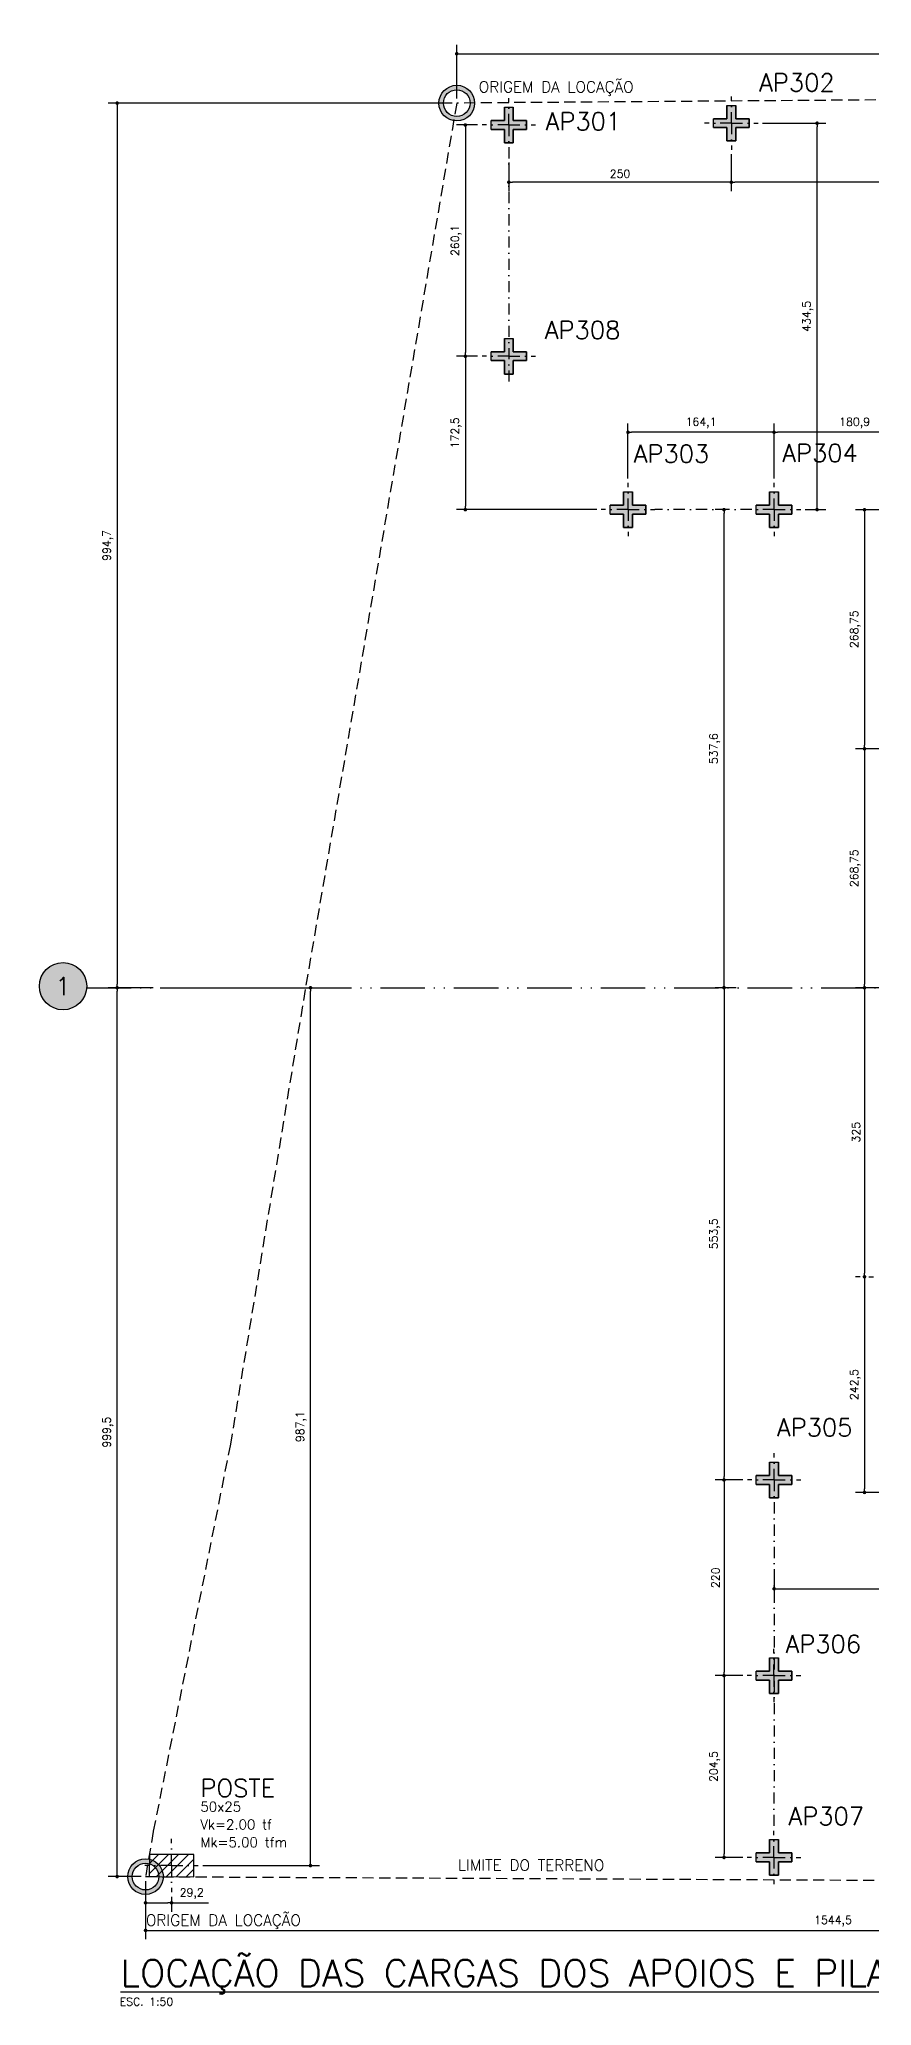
# Model space of a CAD drawing. Extents: x -17307 to 4579, y -20183 to -1225.
# Drawn here: x -800 to 135, y -20183 to -17972 of the extents above; entities that cross this region are included whole.
import ezdxf
from ezdxf.enums import TextEntityAlignment as Align

# ---------------------------------------------------------------- set-up
doc = ezdxf.new("R2010")
doc.units = 0
doc.header["$LTSCALE"] = 25
for name, pattern in [('DASHDOT', [1, 0.5, -0.25, 0, -0.25]), ('DASHED2', [0.375, 0.25, -0.125]), ('ESTILO_TQS_0004', [3.3, 2, -0.4, 0.05, -0.4, 0.05, -0.4])]:
    doc.linetypes.add(name, pattern=pattern)
for name, color, linetype in [('72', 7, 'Continuous'), ('ap', 2, 'Continuous'), ('COTA', 1, 'Continuous'), ('EIXO_AUXILIAR', 7, 'DASHDOT'), ('EIXOS', 1, 'ESTILO_TQS_0004'), ('H3', 253, 'Continuous'), ('H4', 254, 'Continuous'), ('IND-EIXOS', 2, 'Continuous'), ('P-D', 2, 'Continuous'), ('P-S', 5, 'Continuous'), ('PENA_06', 6, 'Continuous'), ('PIL-N', 4, 'Continuous'), ('T2', 3, 'Continuous'), ('T4', 6, 'Continuous'), ('TERRENO', 1, 'DASHED2'), ('TEXT-EIXOS', 3, 'Continuous'), ('TEXTO', 3, 'Continuous'), ('VIGA', 3, 'Continuous')]:
    doc.layers.add(name, color=color, linetype=linetype)
doc.styles.add('COTA', font='romans.shx')
doc.styles.get("Standard").update_dxf_attribs({"font": 'romans.shx'})
doc.styles.add('Texto1', font='romans.shx', dxfattribs={"height": 9})
doc.styles.add('Texto2', font='romans.shx', dxfattribs={"height": 12.5})
doc.styles.add('Texto4', font='romans.shx', dxfattribs={"height": 30})
doc.dimstyles.new('forma', dxfattribs={"dimscale": 5, "dimtxt": 1.8, "dimasz": 0.8, "dimexe": 2, "dimexo": 1, "dimgap": 1, "dimtad": 1, "dimdec": 1, "dimzin": 9, "dimtxsty": 'COTA', "dimblk1": 'DOT', "dimblk2": 'DOT', "dimsah": 1, "dimcen": 0, "dimdle": 1, "dimclrd": 256, "dimclre": 256, "dimclrt": 2, "dimadec": 0, "dimazin": 0, "dimtfac": 1, "dimtdec": 0, "dimtmove": 0, "dimatfit": 3, "dimfxl": 1, "dimtolj": 1, "dimtzin": 0, "dimarcsym": 0})

# ---------------------------------------------------------------- blocks, each defined once
blk = doc.blocks.new('_Dot')
at = {"color": 0, "linetype": 'ByBlock', "lineweight": -2}
blk.add_line((-0.5, 0), (-1, 0), dxfattribs=at)
at = {"color": 0, "linetype": 'ByBlock', "const_width": 0.5}
blk.add_lwpolyline([(-0.25, 0, 1), (0.25, 0, 1)], format="xyb", close=True, dxfattribs=at)
blk = doc.blocks.new('*D12')
at = {"layer": 'COTA', "lineweight": -2, "transparency": 16777216}
for p, q in [((201.5, -18500.8), (117.2, -18500.8)), ((127.2, -18504.8), (127.2, -18765.6)), ((201.5, -18769.6), (117.2, -18769.6))]:
    blk.add_line(p, q, dxfattribs=at)
at = {"layer": 'Defpoints', "color": 0, "transparency": 16777216}
for p in [(206.5, -18500.8), (127.2, -18769.6), (206.5, -18769.6)]:
    blk.add_point(p, dxfattribs=at)
at = {"layer": 'COTA', "lineweight": -2, "transparency": 16777216, "xscale": 4, "yscale": 4, "zscale": 4}
for p, rotation in [((127.2, -18500.8), 90), ((127.2, -18769.6), 270)]:
    blk.add_blockref('_Dot', p, dxfattribs=dict(at, rotation=rotation))
at = {"layer": 'COTA', "color": 2, "transparency": 16777216, "insert": (116.9, -18635.2), "char_height": 9, "attachment_point": 5, "rotation": 90, "style": 'COTA'}
blk.add_mtext('\\A1;268,75 ', dxfattribs=at)
blk = doc.blocks.new('*D13')
at = {"layer": 'COTA', "lineweight": -2, "transparency": 16777216}
for p, q in [((201.5, -18769.6), (117.2, -18769.6)), ((127.2, -18773.6), (127.2, -19034.3)), ((201.5, -19038.3), (117.2, -19038.3))]:
    blk.add_line(p, q, dxfattribs=at)
at = {"layer": 'Defpoints', "color": 0, "transparency": 16777216}
for p in [(206.5, -18769.6), (127.2, -19038.3), (206.5, -19038.3)]:
    blk.add_point(p, dxfattribs=at)
at = {"layer": 'COTA', "lineweight": -2, "transparency": 16777216, "xscale": 4, "yscale": 4, "zscale": 4}
for p, rotation in [((127.2, -18769.6), 90), ((127.2, -19038.3), 270)]:
    blk.add_blockref('_Dot', p, dxfattribs=dict(at, rotation=rotation))
at = {"layer": 'COTA', "color": 2, "transparency": 16777216, "insert": (116.9, -18904), "char_height": 9, "attachment_point": 5, "rotation": 90, "style": 'COTA'}
blk.add_mtext('\\A1;268,75 ', dxfattribs=at)
blk = doc.blocks.new('*D15')
at = {"layer": 'COTA', "lineweight": -2, "transparency": 16777216}
for p, q in [((122.2, -19038.3), (117.2, -19038.3)), ((127.2, -19042.3), (127.2, -19359.3)), ((122.2, -19363.3), (117.2, -19363.3))]:
    blk.add_line(p, q, dxfattribs=at)
at = {"layer": 'Defpoints', "color": 0, "transparency": 16777216}
for p in [(127.2, -19038.3), (127.2, -19363.3), (127.2, -19363.3)]:
    blk.add_point(p, dxfattribs=at)
at = {"layer": 'COTA', "lineweight": -2, "transparency": 16777216, "xscale": 4, "yscale": 4, "zscale": 4}
for p, rotation in [((127.2, -19038.3), 90), ((127.2, -19363.3), 270)]:
    blk.add_blockref('_Dot', p, dxfattribs=dict(at, rotation=rotation))
at = {"layer": 'COTA', "color": 2, "transparency": 16777216, "insert": (117.7, -19200.8), "char_height": 9, "attachment_point": 5, "rotation": 90, "style": 'COTA'}
blk.add_mtext('\\A1;325 ', dxfattribs=at)
blk = doc.blocks.new('*D28')
at = {"layer": 'COTA', "lineweight": -2, "transparency": 16777216}
for p, q in [((127.2, -19367.3), (127.2, -19601.8)), ((132.2, -19363.3), (137.2, -19363.3)), ((149.6, -19605.8), (117.2, -19605.8))]:
    blk.add_line(p, q, dxfattribs=at)
at = {"layer": 'Defpoints', "color": 0, "transparency": 16777216}
for p in [(127.2, -19363.3), (127.2, -19605.8), (154.6, -19605.8)]:
    blk.add_point(p, dxfattribs=at)
at = {"layer": 'COTA', "lineweight": -2, "transparency": 16777216, "xscale": 4, "yscale": 4, "zscale": 4}
for p, rotation in [((127.2, -19363.3), 90), ((127.2, -19605.8), 270)]:
    blk.add_blockref('_Dot', p, dxfattribs=dict(at, rotation=rotation))
at = {"layer": 'COTA', "color": 2, "transparency": 16777216, "insert": (116.9, -19484.6), "char_height": 9, "attachment_point": 5, "rotation": 90, "style": 'COTA'}
blk.add_mtext('\\A1;242,5 ', dxfattribs=at)
blk = doc.blocks.new('*D104')
at = {"layer": 'COTA', "lineweight": -2, "transparency": 16777216}
for p, q in [((-330.9, -18038.6), (-330.9, -17978.1)), ((-326.9, -17988.1), (860, -17988.1)), ((864, -18015.3), (864, -17978.1))]:
    blk.add_line(p, q, dxfattribs=at)
at = {"layer": 'Defpoints', "color": 0, "transparency": 16777216}
for p in [(864, -17988.1), (864, -18020.3), (-330.9, -18043.6)]:
    blk.add_point(p, dxfattribs=at)
at = {"layer": 'COTA', "lineweight": -2, "transparency": 16777216, "xscale": 4, "yscale": 4, "zscale": 4, "rotation": 180}
blk.add_blockref('_Dot', (-330.9, -17988.1), dxfattribs=at)
at = {"layer": 'COTA', "lineweight": -2, "transparency": 16777216, "xscale": 4, "yscale": 4, "zscale": 4}
blk.add_blockref('_Dot', (864, -17988.1), dxfattribs=at)
at = {"layer": 'COTA', "color": 2, "transparency": 16777216, "insert": (266.6, -17977.8), "char_height": 9, "attachment_point": 5, "style": 'COTA'}
blk.add_mtext('\\A1;1194,9 ', dxfattribs=at)
blk = doc.blocks.new('*D106')
at = {"layer": 'COTA', "lineweight": -2, "transparency": 16777216}
for p, q in [((-335.9, -18043.6), (-722.4, -18043.6)), ((-712.4, -18047.6), (-712.4, -19034.3)), ((-672, -19038.3), (-722.4, -19038.3))]:
    blk.add_line(p, q, dxfattribs=at)
at = {"layer": 'Defpoints', "color": 0, "transparency": 16777216}
for p in [(-330.9, -18043.6), (-712.4, -19038.3), (-667, -19038.3)]:
    blk.add_point(p, dxfattribs=at)
at = {"layer": 'COTA', "lineweight": -2, "transparency": 16777216, "xscale": 4, "yscale": 4, "zscale": 4}
for p, rotation in [((-712.4, -18043.6), 90), ((-712.4, -19038.3), 270)]:
    blk.add_blockref('_Dot', p, dxfattribs=dict(at, rotation=rotation))
at = {"layer": 'COTA', "color": 2, "transparency": 16777216, "insert": (-722.8, -18541), "char_height": 9, "attachment_point": 5, "rotation": 90, "style": 'COTA'}
blk.add_mtext('\\A1;994,7 ', dxfattribs=at)
blk = doc.blocks.new('*D107')
at = {"layer": 'COTA', "lineweight": -2, "transparency": 16777216}
for p, q in [((-685.5, -19038.3), (-722.4, -19038.3)), ((-712.4, -20033.8), (-712.4, -19042.3)), ((-685.5, -20037.8), (-722.4, -20037.8))]:
    blk.add_line(p, q, dxfattribs=at)
at = {"layer": 'Defpoints', "color": 0, "transparency": 16777216}
for p in [(-712.4, -19038.3), (-680.5, -19038.3), (-680.5, -20037.8)]:
    blk.add_point(p, dxfattribs=at)
at = {"layer": 'COTA', "lineweight": -2, "transparency": 16777216, "xscale": 4, "yscale": 4, "zscale": 4}
for p, rotation in [((-712.4, -19038.3), 90), ((-712.4, -20037.8), 270)]:
    blk.add_blockref('_Dot', p, dxfattribs=dict(at, rotation=rotation))
at = {"layer": 'COTA', "color": 2, "transparency": 16777216, "insert": (-722.8, -19538.1), "char_height": 9, "attachment_point": 5, "rotation": 90, "style": 'COTA'}
blk.add_mtext('\\A1;999,5 ', dxfattribs=at)
blk = doc.blocks.new('*D108')
at = {"layer": 'COTA', "lineweight": -2, "transparency": 16777216}
for p, q in [((-680.5, -20042.8), (-680.5, -20108.3)), ((-676.5, -20098.3), (860, -20098.3)), ((864, -20078.1), (864, -20108.3))]:
    blk.add_line(p, q, dxfattribs=at)
at = {"layer": 'Defpoints', "color": 0, "transparency": 16777216}
for p in [(-680.5, -20037.8), (864, -20073.1), (864, -20098.3)]:
    blk.add_point(p, dxfattribs=at)
at = {"layer": 'COTA', "lineweight": -2, "transparency": 16777216, "xscale": 4, "yscale": 4, "zscale": 4, "rotation": 180}
blk.add_blockref('_Dot', (-680.5, -20098.3), dxfattribs=at)
at = {"layer": 'COTA', "lineweight": -2, "transparency": 16777216, "xscale": 4, "yscale": 4, "zscale": 4}
blk.add_blockref('_Dot', (864, -20098.3), dxfattribs=at)
at = {"layer": 'COTA', "color": 2, "transparency": 16777216, "insert": (91.8, -20088), "char_height": 9, "attachment_point": 5, "style": 'COTA'}
blk.add_mtext('\\A1;1544,5 ', dxfattribs=at)
blk = doc.blocks.new('A$C0e0013c1')
at = {"layer": 'H3'}
blk.add_hatch(color=256, dxfattribs=at).paths.add_polyline_path([(0.2, 0.8), (-0.2, 0.8), (-0.2, 0.2), (-0.8, 0.2), (-0.8, -0.2), (-0.2, -0.2), (-0.2, -0.8), (0.2, -0.8), (0.2, -0.2), (0.8, -0.2), (0.8, 0.2), (0.2, 0.2)])
blk.add_point((0, 0))
at = {"layer": 'ap'}
for p, q in [((-0.2, 0.2), (-0.8, 0.2)), ((-0.8, 0.2), (-0.2, 0.2)), ((-0.8, -0.2), (-0.8, 0.2)), ((-0.2, 0.8), (-0.2, 0.2)), ((-0.2, 0.2), (-0.2, 0.8)), ((-0.2, 0.8), (0.2, 0.8)), ((0.2, 0.2), (0.2, 0.8)), ((0.2, 0.8), (0.2, 0.2)), ((0.8, 0.2), (0.2, 0.2)), ((0.2, 0.2), (0.8, 0.2)), ((0.8, -0.2), (0.8, 0.2)), ((0.8, 0.2), (0.8, -0.2)), ((-0.8, -0.2), (-0.2, -0.2)), ((-0.2, -0.2), (-0.8, -0.2)), ((-0.2, -0.2), (-0.2, -0.8)), ((-0.2, -0.8), (-0.2, -0.2)), ((-0.2, -0.8), (0.2, -0.8)), ((0.2, -0.8), (-0.2, -0.8)), ((0.2, -0.8), (0.2, -0.2)), ((0.2, -0.2), (0.8, -0.2)), ((0.8, -0.2), (0.2, -0.2)), ((0.2, -0.2), (0.2, -0.8))]:
    blk.add_line(p, q, dxfattribs=at)
blk = doc.blocks.new('_ANGPRI')
blk.add_blockref('A$C0e0013c1', (0, 0))
blk = doc.blocks.new('*D134')
at = {"layer": 'COTA', "lineweight": -2, "transparency": 16777216}
for p, q in [((-16.9, -19038.3), (-40.6, -19038.3)), ((-30.6, -19042.3), (-30.6, -19587.8)), ((-9.4, -19591.8), (-40.6, -19591.8))]:
    blk.add_line(p, q, dxfattribs=at)
at = {"layer": 'Defpoints', "color": 0, "transparency": 16777216}
for p in [(-11.9, -19038.3), (-30.6, -19591.8), (-4.4, -19591.8)]:
    blk.add_point(p, dxfattribs=at)
at = {"layer": 'COTA', "lineweight": -2, "transparency": 16777216, "xscale": 4, "yscale": 4, "zscale": 4}
for p, rotation in [((-30.6, -19038.3), 90), ((-30.6, -19591.8), 270)]:
    blk.add_blockref('_Dot', p, dxfattribs=dict(at, rotation=rotation))
at = {"layer": 'COTA', "color": 2, "transparency": 16777216, "insert": (-41, -19315.1), "char_height": 9, "attachment_point": 5, "rotation": 90, "style": 'COTA'}
blk.add_mtext('\\A1;553,5 ', dxfattribs=at)
blk = doc.blocks.new('*D135')
at = {"layer": 'COTA', "lineweight": -2, "transparency": 16777216}
for p, q in [((-9.4, -19591.8), (-40.6, -19591.8)), ((-30.6, -19595.8), (-30.6, -19807.8)), ((-9.5, -19811.8), (-40.6, -19811.8))]:
    blk.add_line(p, q, dxfattribs=at)
at = {"layer": 'Defpoints', "color": 0, "transparency": 16777216}
for p in [(-4.4, -19591.8), (-30.6, -19811.8), (-4.5, -19811.8)]:
    blk.add_point(p, dxfattribs=at)
at = {"layer": 'COTA', "lineweight": -2, "transparency": 16777216, "xscale": 4, "yscale": 4, "zscale": 4}
for p, rotation in [((-30.6, -19591.8), 90), ((-30.6, -19811.8), 270)]:
    blk.add_blockref('_Dot', p, dxfattribs=dict(at, rotation=rotation))
at = {"layer": 'COTA', "color": 2, "transparency": 16777216, "insert": (-40.1, -19701.8), "char_height": 9, "attachment_point": 5, "rotation": 90, "style": 'COTA'}
blk.add_mtext('\\A1;220 ', dxfattribs=at)
blk = doc.blocks.new('*D136')
at = {"layer": 'COTA', "lineweight": -2, "transparency": 16777216}
for p, q in [((-9.5, -19811.8), (-40.6, -19811.8)), ((-30.6, -19815.8), (-30.6, -20012.3)), ((-9.5, -20016.3), (-40.6, -20016.3))]:
    blk.add_line(p, q, dxfattribs=at)
at = {"layer": 'Defpoints', "color": 0, "transparency": 16777216}
for p in [(-4.5, -19811.8), (-30.6, -20016.3), (-4.5, -20016.3)]:
    blk.add_point(p, dxfattribs=at)
at = {"layer": 'COTA', "lineweight": -2, "transparency": 16777216, "xscale": 4, "yscale": 4, "zscale": 4}
for p, rotation in [((-30.6, -19811.8), 90), ((-30.6, -20016.3), 270)]:
    blk.add_blockref('_Dot', p, dxfattribs=dict(at, rotation=rotation))
at = {"layer": 'COTA', "color": 2, "transparency": 16777216, "insert": (-41, -19914.1), "char_height": 9, "attachment_point": 5, "rotation": 90, "style": 'COTA'}
blk.add_mtext('\\A1;204,5 ', dxfattribs=at)
blk = doc.blocks.new('*D137')
at = {"layer": 'COTA', "lineweight": -2, "transparency": 16777216}
for p, q in [((25.6, -19700.3), (25.6, -19724.2)), ((864, -19700.3), (864, -19724.2)), ((29.6, -19714.2), (860, -19714.2))]:
    blk.add_line(p, q, dxfattribs=at)
at = {"layer": 'Defpoints', "color": 0, "transparency": 16777216}
for p in [(25.6, -19695.3), (864, -19695.3), (864, -19714.2)]:
    blk.add_point(p, dxfattribs=at)
at = {"layer": 'COTA', "lineweight": -2, "transparency": 16777216, "xscale": 4, "yscale": 4, "zscale": 4, "rotation": 180}
blk.add_blockref('_Dot', (25.6, -19714.2), dxfattribs=at)
at = {"layer": 'COTA', "lineweight": -2, "transparency": 16777216, "xscale": 4, "yscale": 4, "zscale": 4}
blk.add_blockref('_Dot', (864, -19714.2), dxfattribs=at)
at = {"layer": 'COTA', "color": 2, "transparency": 16777216, "insert": (444.8, -19703.9), "char_height": 9, "attachment_point": 5, "style": 'COTA'}
blk.add_mtext('\\A1;838,4 ', dxfattribs=at)
blk = doc.blocks.new('*D138')
at = {"layer": 'COTA', "lineweight": -2, "transparency": 16777216}
for p, q in [((-27.5, -18500.7), (-40.6, -18500.7)), ((-30.6, -19034.3), (-30.6, -18504.7)), ((-16.9, -19038.3), (-40.6, -19038.3))]:
    blk.add_line(p, q, dxfattribs=at)
at = {"layer": 'Defpoints', "color": 0, "transparency": 16777216}
for p in [(-30.6, -18500.7), (-22.5, -18500.7), (-11.9, -19038.3)]:
    blk.add_point(p, dxfattribs=at)
at = {"layer": 'COTA', "lineweight": -2, "transparency": 16777216, "xscale": 4, "yscale": 4, "zscale": 4}
for p, rotation in [((-30.6, -18500.7), 90), ((-30.6, -19038.3), 270)]:
    blk.add_blockref('_Dot', p, dxfattribs=dict(at, rotation=rotation))
at = {"layer": 'COTA', "color": 2, "transparency": 16777216, "insert": (-41, -18769.5), "char_height": 9, "attachment_point": 5, "rotation": 90, "style": 'COTA'}
blk.add_mtext('\\A1;537,6 ', dxfattribs=at)
blk = doc.blocks.new('*D139')
at = {"layer": 'COTA', "lineweight": -2, "transparency": 16777216}
for p, q in [((-307.4, -18068.2), (-331.2, -18068.2)), ((-321.2, -18072.2), (-321.2, -18324.2)), ((-307.4, -18328.2), (-331.2, -18328.2))]:
    blk.add_line(p, q, dxfattribs=at)
at = {"layer": 'Defpoints', "color": 0, "transparency": 16777216}
for p in [(-302.4, -18068.2), (-321.2, -18328.2), (-302.4, -18328.2)]:
    blk.add_point(p, dxfattribs=at)
at = {"layer": 'COTA', "lineweight": -2, "transparency": 16777216, "xscale": 4, "yscale": 4, "zscale": 4}
for p, rotation in [((-321.2, -18068.2), 90), ((-321.2, -18328.2), 270)]:
    blk.add_blockref('_Dot', p, dxfattribs=dict(at, rotation=rotation))
at = {"layer": 'COTA', "color": 2, "transparency": 16777216, "insert": (-331.5, -18198.2), "char_height": 9, "attachment_point": 5, "rotation": 90, "style": 'COTA'}
blk.add_mtext('\\A1;260,1 ', dxfattribs=at)
blk = doc.blocks.new('*D140')
at = {"layer": 'COTA', "lineweight": -2, "transparency": 16777216}
for p, q in [((12.6, -18066.2), (83.9, -18066.2)), ((73.9, -18496.7), (73.9, -18070.2)), ((60.6, -18500.7), (83.9, -18500.7))]:
    blk.add_line(p, q, dxfattribs=at)
at = {"layer": 'Defpoints', "color": 0, "transparency": 16777216}
for p in [(7.6, -18066.2), (73.9, -18066.2), (55.6, -18500.7)]:
    blk.add_point(p, dxfattribs=at)
at = {"layer": 'COTA', "lineweight": -2, "transparency": 16777216, "xscale": 4, "yscale": 4, "zscale": 4}
for p, rotation in [((73.9, -18066.2), 90), ((73.9, -18500.7), 270)]:
    blk.add_blockref('_Dot', p, dxfattribs=dict(at, rotation=rotation))
at = {"layer": 'COTA', "color": 2, "transparency": 16777216, "insert": (63.5, -18283.4), "char_height": 9, "attachment_point": 5, "rotation": 90, "style": 'COTA'}
blk.add_mtext('\\A1;434,5 ', dxfattribs=at)
blk = doc.blocks.new('*D141')
at = {"layer": 'COTA', "lineweight": -2, "transparency": 16777216}
for p, q in [((25.6, -18465.7), (25.6, -18403.7)), ((202.5, -18413.7), (29.6, -18413.7)), ((206.5, -18465.8), (206.5, -18403.7))]:
    blk.add_line(p, q, dxfattribs=at)
at = {"layer": 'Defpoints', "color": 0, "transparency": 16777216}
for p in [(25.6, -18413.7), (25.6, -18470.7), (206.5, -18470.8)]:
    blk.add_point(p, dxfattribs=at)
at = {"layer": 'COTA', "lineweight": -2, "transparency": 16777216, "xscale": 4, "yscale": 4, "zscale": 4, "rotation": 180}
blk.add_blockref('_Dot', (25.6, -18413.7), dxfattribs=at)
at = {"layer": 'COTA', "lineweight": -2, "transparency": 16777216, "xscale": 4, "yscale": 4, "zscale": 4}
blk.add_blockref('_Dot', (206.5, -18413.7), dxfattribs=at)
at = {"layer": 'COTA', "color": 2, "transparency": 16777216, "insert": (116.1, -18403.3), "char_height": 9, "attachment_point": 5, "style": 'COTA'}
blk.add_mtext('\\A1;180,9 ', dxfattribs=at)
blk = doc.blocks.new('*D142')
at = {"layer": 'COTA', "lineweight": -2, "transparency": 16777216}
for p, q in [((-138.5, -18465.7), (-138.5, -18403.7)), ((21.6, -18413.7), (-134.5, -18413.7)), ((25.6, -18465.7), (25.6, -18403.7))]:
    blk.add_line(p, q, dxfattribs=at)
at = {"layer": 'Defpoints', "color": 0, "transparency": 16777216}
for p in [(-138.5, -18413.7), (-138.5, -18470.7), (25.6, -18470.7)]:
    blk.add_point(p, dxfattribs=at)
at = {"layer": 'COTA', "lineweight": -2, "transparency": 16777216, "xscale": 4, "yscale": 4, "zscale": 4, "rotation": 180}
blk.add_blockref('_Dot', (-138.5, -18413.7), dxfattribs=at)
at = {"layer": 'COTA', "lineweight": -2, "transparency": 16777216, "xscale": 4, "yscale": 4, "zscale": 4}
blk.add_blockref('_Dot', (25.6, -18413.7), dxfattribs=at)
at = {"layer": 'COTA', "color": 2, "transparency": 16777216, "insert": (-56.4, -18403.3), "char_height": 9, "attachment_point": 5, "style": 'COTA'}
blk.add_mtext('\\A1;164,1 ', dxfattribs=at)
blk = doc.blocks.new('*D143')
at = {"layer": 'COTA', "lineweight": -2, "transparency": 16777216}
for p, q in [((-22.4, -18101.2), (-22.4, -18142.6)), ((864, -18094), (864, -18142.6)), ((860, -18132.6), (-18.4, -18132.6))]:
    blk.add_line(p, q, dxfattribs=at)
at = {"layer": 'Defpoints', "color": 0, "transparency": 16777216}
for p in [(-22.4, -18096.2), (864, -18089), (-22.4, -18132.6)]:
    blk.add_point(p, dxfattribs=at)
at = {"layer": 'COTA', "lineweight": -2, "transparency": 16777216, "xscale": 4, "yscale": 4, "zscale": 4, "rotation": 180}
blk.add_blockref('_Dot', (-22.4, -18132.6), dxfattribs=at)
at = {"layer": 'COTA', "lineweight": -2, "transparency": 16777216, "xscale": 4, "yscale": 4, "zscale": 4}
blk.add_blockref('_Dot', (864, -18132.6), dxfattribs=at)
at = {"layer": 'COTA', "color": 2, "transparency": 16777216, "insert": (420.8, -18122.2), "char_height": 9, "attachment_point": 5, "style": 'COTA'}
blk.add_mtext('\\A1;886,4 ', dxfattribs=at)
blk = doc.blocks.new('*D144')
at = {"layer": 'COTA', "lineweight": -2, "transparency": 16777216}
for p, q in [((-22.4, -18101.2), (-22.4, -18142.6)), ((-272.4, -18110.2), (-272.4, -18142.6)), ((-26.4, -18132.6), (-268.4, -18132.6))]:
    blk.add_line(p, q, dxfattribs=at)
at = {"layer": 'Defpoints', "color": 0, "transparency": 16777216}
for p in [(-272.4, -18105.2), (-22.4, -18096.2), (-272.4, -18132.6)]:
    blk.add_point(p, dxfattribs=at)
at = {"layer": 'COTA', "lineweight": -2, "transparency": 16777216, "xscale": 4, "yscale": 4, "zscale": 4, "rotation": 180}
blk.add_blockref('_Dot', (-272.4, -18132.6), dxfattribs=at)
at = {"layer": 'COTA', "lineweight": -2, "transparency": 16777216, "xscale": 4, "yscale": 4, "zscale": 4}
blk.add_blockref('_Dot', (-22.4, -18132.6), dxfattribs=at)
at = {"layer": 'COTA', "color": 2, "transparency": 16777216, "insert": (-147.4, -18123.1), "char_height": 9, "attachment_point": 5, "style": 'COTA'}
blk.add_mtext('\\A1;250 ', dxfattribs=at)
blk = doc.blocks.new('*D149')
at = {"layer": 'COTA', "lineweight": -2, "transparency": 16777216}
for p, q in [((-680.5, -20042.8), (-680.5, -20077.3)), ((-676.5, -20067.3), (-655.3, -20067.3)), ((-651.3, -20060.5), (-651.3, -20077.3)), ((-651.3, -20067.3), (-609.9, -20067.3))]:
    blk.add_line(p, q, dxfattribs=at)
at = {"layer": 'Defpoints', "color": 0, "transparency": 16777216}
for p in [(-680.5, -20037.8), (-651.3, -20055.5), (-651.3, -20067.3)]:
    blk.add_point(p, dxfattribs=at)
at = {"layer": 'COTA', "lineweight": -2, "transparency": 16777216, "xscale": 4, "yscale": 4, "zscale": 4, "rotation": 180}
blk.add_blockref('_Dot', (-680.5, -20067.3), dxfattribs=at)
at = {"layer": 'COTA', "lineweight": -2, "transparency": 16777216, "xscale": 4, "yscale": 4, "zscale": 4}
blk.add_blockref('_Dot', (-651.3, -20067.3), dxfattribs=at)
at = {"layer": 'COTA', "color": 2, "transparency": 16777216, "insert": (-628.6, -20057), "char_height": 9, "attachment_point": 5, "style": 'COTA'}
blk.add_mtext('\\A1;29,2 ', dxfattribs=at)
blk = doc.blocks.new('*D150')
at = {"layer": 'COTA', "lineweight": -2, "transparency": 16777216}
for p, q in [((-615.5, -19038.3), (-485.2, -19038.3)), ((-495.2, -20021.5), (-495.2, -19042.3)), ((-616.3, -20025.5), (-485.2, -20025.5))]:
    blk.add_line(p, q, dxfattribs=at)
at = {"layer": 'Defpoints', "color": 0, "transparency": 16777216}
for p in [(-620.5, -19038.3), (-495.2, -19038.3), (-621.3, -20025.5)]:
    blk.add_point(p, dxfattribs=at)
at = {"layer": 'COTA', "lineweight": -2, "transparency": 16777216, "xscale": 4, "yscale": 4, "zscale": 4}
for p, rotation in [((-495.2, -19038.3), 90), ((-495.2, -20025.5), 270)]:
    blk.add_blockref('_Dot', p, dxfattribs=dict(at, rotation=rotation))
at = {"layer": 'COTA', "color": 2, "transparency": 16777216, "insert": (-505.6, -19531.9), "char_height": 9, "attachment_point": 5, "rotation": 90, "style": 'COTA'}
blk.add_mtext('\\A1;987,1 ', dxfattribs=at)
blk = doc.blocks.new('*D151')
at = {"layer": 'COTA', "lineweight": -2, "transparency": 16777216}
for p, q in [((-307.4, -18328.2), (-331.2, -18328.2)), ((-321.2, -18332.2), (-321.2, -18496.7)), ((-173.5, -18500.7), (-331.2, -18500.7))]:
    blk.add_line(p, q, dxfattribs=at)
at = {"layer": 'Defpoints', "color": 0, "transparency": 16777216}
for p in [(-302.4, -18328.2), (-321.2, -18500.7), (-168.5, -18500.7)]:
    blk.add_point(p, dxfattribs=at)
at = {"layer": 'COTA', "lineweight": -2, "transparency": 16777216, "xscale": 4, "yscale": 4, "zscale": 4}
for p, rotation in [((-321.2, -18328.2), 90), ((-321.2, -18500.7), 270)]:
    blk.add_blockref('_Dot', p, dxfattribs=dict(at, rotation=rotation))
at = {"layer": 'COTA', "color": 2, "transparency": 16777216, "insert": (-331.5, -18414.4), "char_height": 9, "attachment_point": 5, "rotation": 90, "style": 'COTA'}
blk.add_mtext('\\A1;172,5 ', dxfattribs=at)

msp = doc.modelspace()

# ---------------------------------------------------------------- hatches: boundary and pattern name
at = {"layer": 'COTA'}
h = msp.add_hatch(dxfattribs=at)
h.set_pattern_fill('ANSI31', color=256, scale=2.5)
h.set_pattern_definition([(45, (-6000, -12449.229), (-5.61266, 5.61266), [])])
h.paths.add_polyline_path([(-676.343, -20037.846), (-626.343, -20038.091), (-626.221, -20013.091), (-676.22, -20012.847)])
at = {"layer": 'H3'}
h = msp.add_hatch(color=256, dxfattribs=at)
edge = h.paths.add_edge_path()
edge.add_arc((-330.859, -18043.582), 20, 0, 360)
edge = h.paths.add_edge_path(flags=0)
edge.add_arc((-330.859, -18043.582), 15, 180, 360)
edge.add_arc((-330.859, -18043.582), 15, 0, 180)
h = msp.add_hatch(color=256, dxfattribs=at)
edge = h.paths.add_edge_path()
edge.add_arc((-680.483, -20037.826), 20, 0, 360)
edge = h.paths.add_edge_path(flags=0)
edge.add_arc((-680.483, -20037.826), 15, 180, 360)
edge.add_arc((-680.483, -20037.826), 15, 0, 180)
at = {"layer": 'H4'}
h = msp.add_hatch(color=256, dxfattribs=at)
edge = h.paths.add_edge_path()
edge.add_arc((-773.185, -19036.584), 26.589, 0, 360)

# ---------------------------------------------------------------- linework, layer by layer
at = {"layer": 'EIXO_AUXILIAR'}
for p, q in [((-272.363, -18068.151), (-272.363, -18038.151)), ((-272.363, -18068.151), (-272.363, -18038.151)), ((-272.363, -18068.151), (-272.363, -18038.151)), ((-22.363, -18066.151), (-22.363, -18036.151)), ((-22.363, -18066.151), (-22.363, -18036.151)), ((-22.363, -18066.151), (-22.363, -18036.151)), ((-272.363, -18068.151), (-302.363, -18068.151)), ((-272.363, -18068.151), (-302.363, -18068.151)), ((-272.363, -18068.151), (-272.363, -18098.151)), ((-272.363, -18068.151), (-242.363, -18068.151)), ((-272.363, -18068.151), (-272.363, -18358.209)), ((-272.363, -18068.151), (-242.363, -18068.151)), ((-22.363, -18066.151), (-52.363, -18066.151)), ((-22.363, -18066.151), (-52.363, -18066.151)), ((-22.363, -18066.151), (-22.363, -18096.151)), ((-22.363, -18066.151), (7.637, -18066.151)), ((-22.363, -18066.151), (-22.363, -18096.151)), ((-22.363, -18066.151), (7.637, -18066.151)), ((-272.363, -18328.209), (-302.363, -18328.209)), ((-272.363, -18328.209), (-302.363, -18328.209)), ((-272.363, -18328.209), (-242.363, -18328.209)), ((-272.363, -18328.209), (-242.363, -18328.209)), ((-138.478, -18500.684), (-138.478, -18470.684)), ((-138.478, -18500.684), (-138.478, -18470.684)), ((-138.478, -18500.684), (-138.478, -18470.684)), ((25.645, -18500.684), (25.645, -18470.684)), ((25.645, -18500.684), (25.645, -18470.684)), ((25.645, -18500.684), (25.645, -18470.684)), ((-138.478, -18500.684), (-168.478, -18500.684)), ((-138.478, -18500.684), (-168.478, -18500.684)), ((-138.478, -18500.684), (-138.478, -18530.684)), ((-138.478, -18500.684), (-108.478, -18500.684)), ((-138.478, -18500.684), (-138.478, -18530.684)), ((-138.478, -18500.684), (-108.478, -18500.684)), ((25.645, -18500.684), (-108.478, -18500.684)), ((25.645, -18500.684), (-108.478, -18500.684)), ((25.645, -18500.684), (25.645, -18530.684)), ((25.645, -18500.684), (55.645, -18500.684)), ((25.645, -18500.684), (25.645, -18530.684)), ((25.645, -18500.684), (55.645, -18500.684)), ((25.645, -19591.826), (25.645, -19561.826)), ((25.645, -19591.826), (25.645, -19561.826)), ((25.645, -19591.826), (25.645, -19561.826)), ((25.645, -19591.826), (-4.355, -19591.826)), ((25.645, -19591.826), (-4.355, -19591.826)), ((25.645, -19591.826), (25.525, -19986.283)), ((25.645, -19591.826), (25.525, -19986.283)), ((25.645, -19591.826), (55.645, -19591.826)), ((25.645, -19591.826), (55.645, -19591.826)), ((25.517, -19811.826), (25.517, -19781.826)), ((25.517, -19811.826), (25.517, -19781.826)), ((25.517, -19811.826), (25.517, -19781.826)), ((25.517, -19811.826), (-4.483, -19811.826)), ((25.517, -19811.826), (-4.483, -19811.826)), ((25.517, -19811.826), (25.517, -19841.826)), ((25.517, -19811.826), (55.517, -19811.826)), ((25.517, -19811.826), (25.517, -19841.826)), ((25.517, -19811.826), (55.517, -19811.826)), ((25.525, -20016.283), (25.525, -19986.283)), ((25.525, -20016.283), (25.525, -19986.283)), ((25.525, -20016.283), (25.525, -19986.283)), ((-651.282, -20025.469), (-651.282, -19995.469)), ((-651.282, -20025.469), (-651.282, -19995.469)), ((-651.282, -20025.469), (-651.282, -19995.469)), ((-651.282, -20025.469), (-681.282, -20025.469)), ((-651.282, -20025.469), (-681.282, -20025.469)), ((-651.282, -20025.469), (-651.282, -20055.469)), ((-651.282, -20025.469), (-621.282, -20025.469)), ((-651.282, -20025.469), (-651.282, -20055.469)), ((-651.282, -20025.469), (-621.282, -20025.469)), ((25.525, -20016.283), (-4.475, -20016.283)), ((25.525, -20016.283), (-4.475, -20016.283)), ((25.525, -20016.283), (25.525, -20046.283)), ((25.525, -20016.283), (55.525, -20016.283)), ((25.525, -20016.283), (25.525, -20046.283)), ((25.525, -20016.283), (55.525, -20016.283))]:
    msp.add_line(p, q, dxfattribs=at)
at = {"layer": 'EIXOS'}
msp.add_line((-746.654, -19038.326), (3672.892, -19038.326), dxfattribs=at)
at = {"layer": 'IND-EIXOS'}
msp.add_circle((-773.185, -19036.584), 26.589, dxfattribs=at)
at = {"layer": 'P-S'}
msp.add_lwpolyline([(-676.343, -20037.846), (-626.343, -20038.091), (-626.221, -20013.091), (-676.22, -20012.847), (-676.343, -20037.846)], dxfattribs=at)
at = {"layer": 'PENA_06'}
for centre, radius in [((-330.859, -18043.582), 20), ((-330.859, -18043.582), 15), ((-680.483, -20037.826), 20), ((-680.483, -20037.826), 15)]:
    msp.add_circle(centre, radius, dxfattribs=at)
at = {"layer": 'TERRENO', "linetype": 'DASHED2', "ltscale": 2}
msp.add_lwpolyline([(2359.473, -18028.068), (1610.112, -18031.17), (927.424, -18034.221), (-330.859, -18043.582), (-501.122, -19040.291), (-585.151, -19551.674), (-671.859, -19987.291), (-680.483, -20037.826), (247.004, -20042.367), (553.796, -20043.822), (798.65, -20046.235), (1370.848, -20046.189), (1899.703, -20054.788)], dxfattribs=at)

# ---------------------------------------------------------------- block references
at = {"layer": 'VIGA', "xscale": 25, "yscale": 25}
for p in [(-272.363, -18068.151), (-22.363, -18066.151), (-272.363, -18328.209), (-138.478, -18500.684), (25.645, -18500.684), (25.645, -19591.826), (25.517, -19811.826), (25.525, -20016.283)]:
    msp.add_blockref('_ANGPRI', p, dxfattribs=at)

# ---------------------------------------------------------------- texts
at = {"layer": '72', "linetype": 'Continuous'}
for s, p in [('AP302', (8.894, -18030.489)), ('AP301', (-231.003, -18074.061)), ('AP308', (-231.939, -18308.727)), ('AP303', (-132.068, -18447.901)), ('AP304', (34.875, -18447.011)), ('AP305', (28.888, -19542.724)), ('AP306', (38.539, -19786.252)), ('AP307', (41.906, -19979.893))]:
    msp.add_text(s, height=20, dxfattribs=at).set_placement(p)
at = {"layer": 'P-D', "linetype": 'Continuous'}
for s, p in [('50x25', (-618.894, -19964.723, 0.022)), ('Vk=2.00 tf', (-618.894, -19984.723, 0.022)), ('Mk=5.00 tfm', (-618.894, -20004.723, 0.022))]:
    msp.add_text(s, height=11, dxfattribs=at).set_placement(p)
at = {"layer": 'PIL-N', "linetype": 'Continuous'}
msp.add_text('POSTE', height=20, dxfattribs=at).set_placement((-618.894, -19948.223, 0.022))
at = {"layer": 'T2', "style": 'Texto2'}
for s, p in [('ORIGEM DA LOCAÇÃO', (-306.236, -18031.614)), ('LIMITE DO TERRENO', (-329.538, -20031.103)), ('ORIGEM DA LOCAÇÃO', (-680.081, -20093.012))]:
    msp.add_text(s, height=12.5, rotation=359.966499, dxfattribs=at).set_placement(p)
at = {"layer": 'T4', "style": 'Texto4'}
msp.add_text('%%ULOCAÇÃO DAS CARGAS DOS APOIOS E PILARES', height=30, dxfattribs=at).set_placement((-708.476, -20161.236))
at = {"layer": 'TEXT-EIXOS'}
msp.add_text('1', height=20, dxfattribs=at).set_placement((-773.185, -19036.584), align=Align.MIDDLE_CENTER)
at = {"layer": 'TEXTO', "color": 2, "style": 'Texto1'}
msp.add_text('ESC. 1:50', height=9, dxfattribs=at).set_placement((-709.581, -20182.964))

# ---------------------------------------------------------------- dimensions: what is measured, and where the dimension line sits
at = {"layer": 'COTA'}
for base, p1, p2, override, picture, middle in [((864.017, -17988.144), (-330.859, -18043.582), (864.017, -18020.293), {"dimpost": ' '}, '*D104', (266.579, -17977.787)), ((-272.363, -18132.557), (-22.363, -18096.151), (-272.363, -18105.239), {"dimpost": ' ', "dimtmove": 1}, '*D144', (-147.363, -18123.057)), ((-22.363, -18132.557), (864.017, -18088.985), (-22.363, -18096.151), {"dimpost": ' '}, '*D143', (420.827, -18122.2)), ((-138.478, -18413.66), (25.645, -18470.684), (-138.478, -18470.684), {"dimpost": ' ', "dimtmove": 1}, '*D142', (-56.416, -18403.303)), ((25.645, -18413.66), (206.517, -18470.826), (25.645, -18470.684), {"dimpost": ' ', "dimtmove": 1}, '*D141', (116.081, -18403.303)), ((864.017, -19714.239), (25.614, -19695.28), (864.017, -19695.28), {"dimpost": ' '}, '*D137', (444.815, -19703.882)), ((864.017, -20098.317), (-680.483, -20037.826), (864.017, -20073.144), {"dimpost": ' '}, '*D108', (91.767, -20087.96)), ((-651.282, -20067.333), (-680.483, -20037.826), (-651.282, -20055.469), {"dimpost": ' '}, '*D149', (-628.567, -20056.976))]:
    dim = msp.add_linear_dim(base=base, p1=p1, p2=p2, dimstyle='forma', override=override, dxfattribs=at)
    dim.commit()
    dim.dimension.update_dxf_attribs({"geometry": picture, "text_midpoint": middle})
for base, p1, p2, override, picture, middle in [((-712.45, -19038.326), (-330.859, -18043.582), (-667.013, -19038.326), {"dimpost": ' '}, '*D106', (-722.807, -18540.954)), ((73.895, -18066.151), (55.645, -18500.684), (7.637, -18066.151), {"dimpost": ' '}, '*D140', (63.538, -18283.417)), ((-321.157, -18328.209), (-302.363, -18068.151), (-302.363, -18328.209), {"dimpost": ' '}, '*D139', (-331.514, -18198.18)), ((-321.157, -18500.684), (-302.363, -18328.209), (-168.478, -18500.684), {"dimpost": ' ', "dimtmove": 1}, '*D151', (-331.514, -18414.446)), ((-30.638, -18500.684), (-11.857, -19038.326), (-22.546, -18500.684), {"dimpost": ' ', "dimtmove": 1}, '*D138', (-40.995, -18769.505)), ((127.23, -18769.576), (206.517, -18500.826), (206.517, -18769.576), {"dimdec": 2, "dimpost": ' '}, '*D12', (116.873, -18635.201)), ((127.23, -19038.326), (206.517, -18769.576), (206.517, -19038.326), {"dimdec": 2, "dimpost": ' '}, '*D13', (116.873, -18903.951)), ((-712.45, -19038.326), (-680.483, -20037.826), (-680.483, -19038.326), {"dimpost": ' '}, '*D107', (-722.807, -19538.076)), ((-495.227, -19038.326), (-621.282, -20025.469), (-620.471, -19038.326), {"dimpost": ' '}, '*D150', (-505.584, -19531.897)), ((-30.638, -19591.826), (-11.857, -19038.326), (-4.355, -19591.826), {"dimpost": ' '}, '*D134', (-40.995, -19315.076)), ((127.23, -19363.326), (127.23, -19038.321), (127.23, -19363.326), {"dimpost": ' '}, '*D15', (117.73, -19200.824)), ((127.23, -19605.826), (127.23, -19363.326), (154.584, -19605.826), {"dimpost": ' '}, '*D28', (116.873, -19484.576)), ((-30.638, -19811.826), (-4.355, -19591.826), (-4.483, -19811.826), {"dimpost": ' ', "dimtmove": 1}, '*D135', (-40.138, -19701.826)), ((-30.638, -20016.283), (-4.483, -19811.826), (-4.475, -20016.283), {"dimpost": ' ', "dimtmove": 1}, '*D136', (-40.995, -19914.054))]:
    dim = msp.add_linear_dim(base=base, p1=p1, p2=p2, angle=90, dimstyle='forma', override=override, dxfattribs=at)
    dim.commit()
    dim.dimension.update_dxf_attribs({"geometry": picture, "text_midpoint": middle})

doc.saveas('drawing.dxf')
